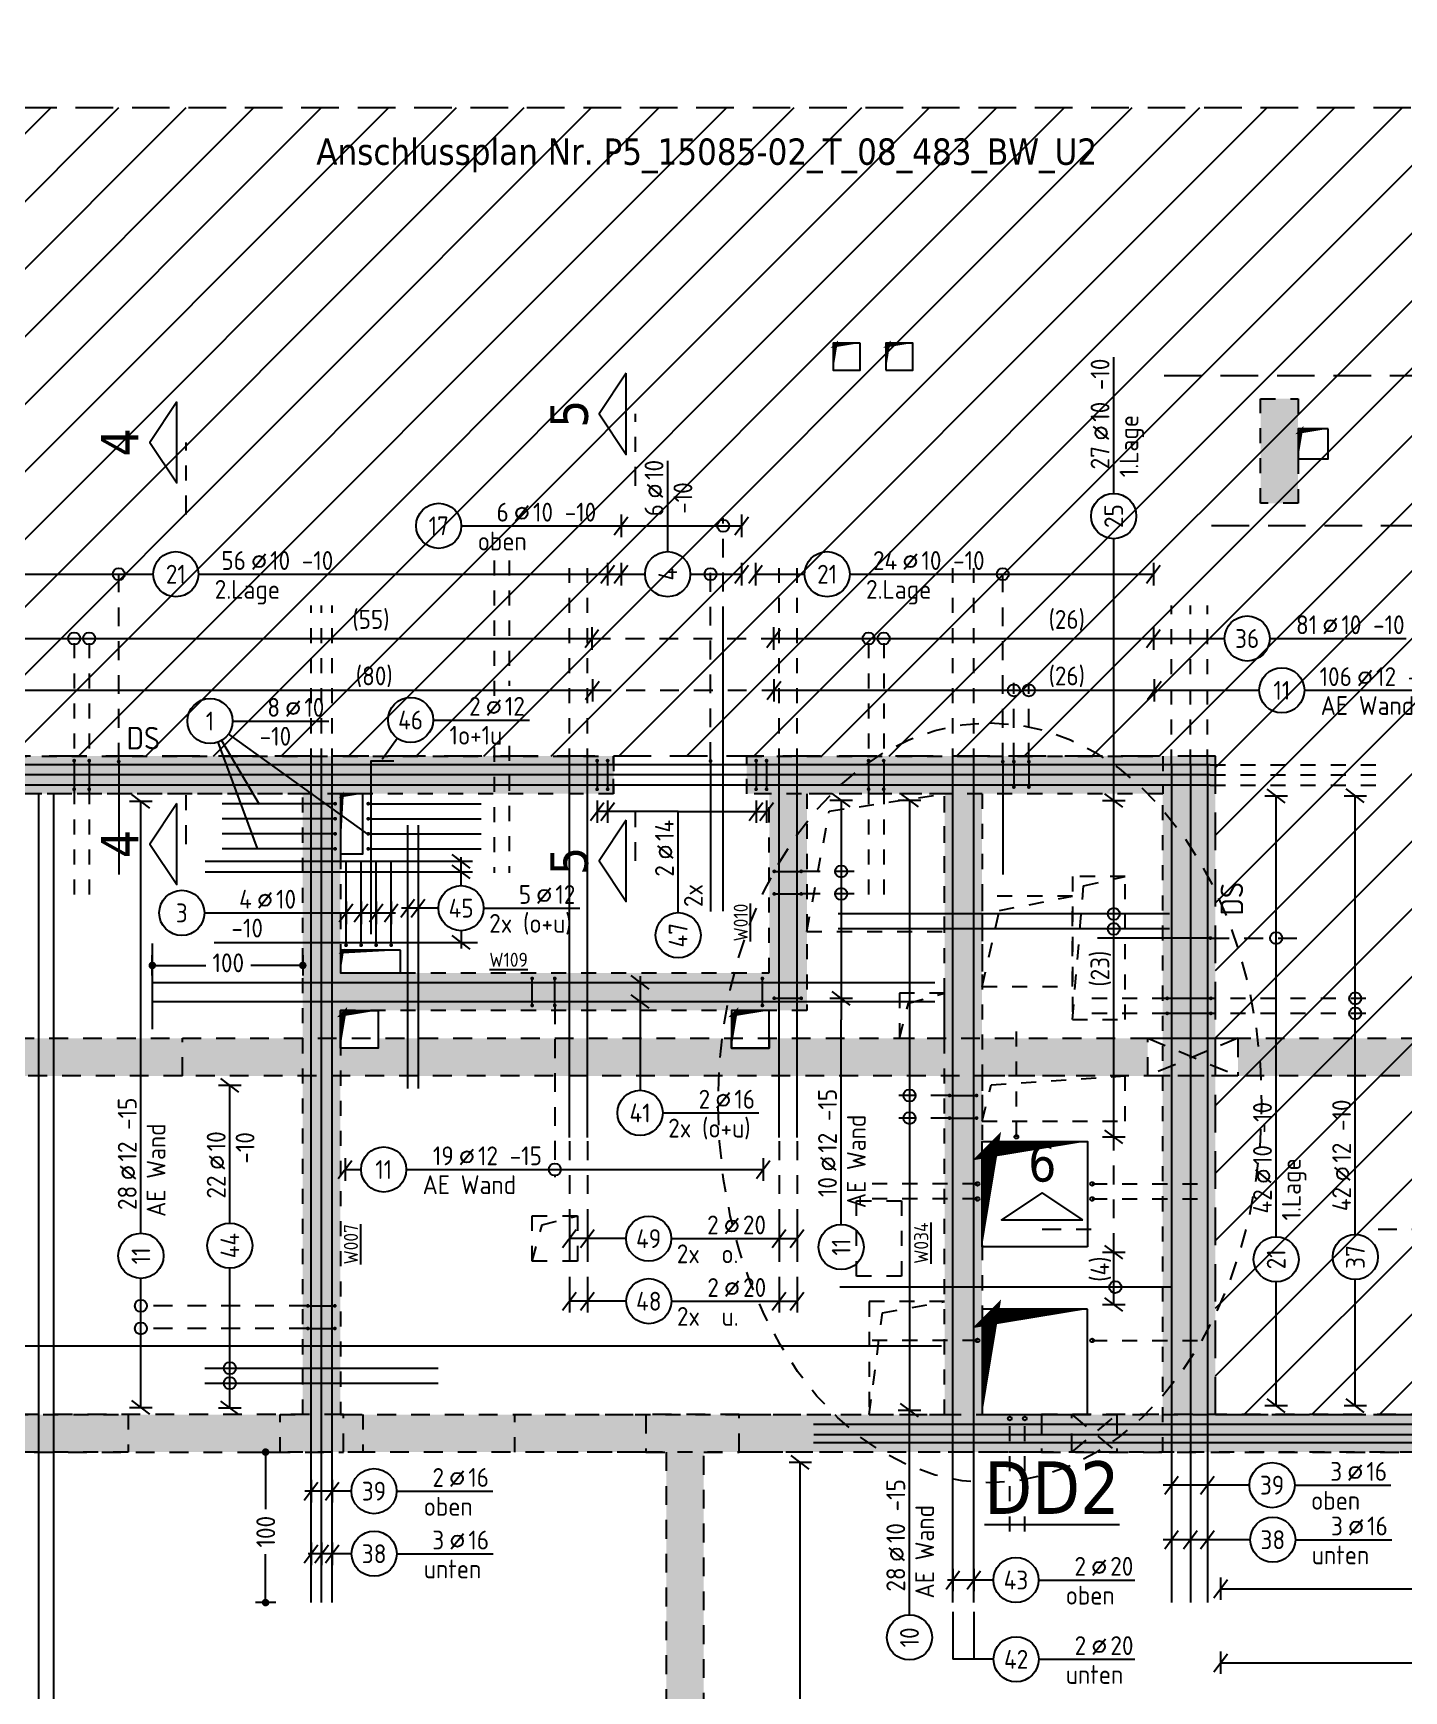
# Model space of a CAD drawing. Extents: x 6.5 to 106.5, y 0 to 47.5.
# Drawn here: x 21.03 to 30.14, y 20.02 to 31.03 of the extents above; entities that cross this region are included whole.
import ezdxf
from ezdxf.enums import TextEntityAlignment as Align

# ---------------------------------------------------------------- set-up
doc = ezdxf.new("R2010")
doc.units = 0
doc.header["$LTSCALE"] = 0.5
for name, pattern in [('AUSGEZOGEN', [1000.01, 1000, 0.01]), ('DASHED', [0.75, 0.5, -0.25]), ('DOT', [0.175, 0.05, -0.125]), ('HIDDEN', [0.375, 0.25, -0.125]), ('HIDDEN2', [0.187, 0.125, -0.062]), ('PUNKT', [0.175, 0.05, -0.125]), ('STRICHPUNKT2', [0.55, 0.25, -0.125, 0.05, -0.125]), ('VERDECKT', [0.375, 0.25, -0.125])]:
    doc.linetypes.add(name, pattern=pattern)
for name, color, linetype in [('1.UG', 7, 'Continuous'), ('DD', 7, 'Continuous'), ('DETAIL', 7, 'Continuous'), ('DRUEBER', 7, 'Continuous'), ('DS', 7, 'Continuous'), ('grau_dunkel', 7, 'Continuous'), ('grau_hell', 7, 'Continuous'), ('grau_mittel', 7, 'Continuous'), ('HILFE', 7, 'Continuous'), ('MASSE', 7, 'Continuous'), ('OBJEKT', 7, 'Continuous'), ('RND', 7, 'Continuous'), ('SCHATTEN', 7, 'Continuous'), ('SCHNITTE', 7, 'Continuous'), ('TEXT', 7, 'Continuous'), ('VERDECKT', 7, 'Continuous'), ('WD', 7, 'Continuous')]:
    doc.layers.add(name, color=color, linetype=linetype)
doc.layers.add('NOPLOT', color=7, linetype='Continuous', plot=False)
doc.styles.add('helv', font='tahoma.ttf')
doc.styles.add('txt', font='isocp.shx')
doc.dimstyles.new('DOT_I', dxfattribs={"dimscale": 0.5, "dimtxt": 0.25, "dimasz": 0.25, "dimexe": 0.1, "dimexo": 0.3, "dimgap": 0.1, "dimtad": 1, "dimdec": 3, "dimzin": 3, "dimtxsty": 'txt', "dimblk": 'DOT', "dimblk1": 'DOT', "dimblk2": 'DOT', "dimsah": 1, "dimcen": 0.1, "dimse1": 1, "dimse2": 1, "dimazin": 0, "dimtfac": 1, "dimtdec": 4, "dimtix": 1, "dimtmove": 2, "dimatfit": 3, "dimfxl": 0, "dimtvp": 1, "dimtolj": 1, "dimtzin": 0, "dimarcsym": 0})

# ---------------------------------------------------------------- blocks, each defined once
blk = doc.blocks.new('lei_gre')
at = {"layer": 'RND', "color": 7, "linetype": 'Continuous'}
for p, q in [((-0.09, -0.12), (0.09, 0.12)), ((0, 0.15), (0, -0.15))]:
    blk.add_line(p, q, dxfattribs=at)
blk = doc.blocks.new('RND_LEI')
at = {"layer": 'RND', "color": 7, "linetype": 'Continuous'}
blk.add_line((1.022, 0.066), (1.19, 0.27), dxfattribs=at)
for centre, radius in [((0, 0), 0.3), ((1.106, 0.168), 0.075)]:
    blk.add_circle(centre, radius, dxfattribs=at)
at = {"layer": 'RND', "color": 7, "linetype": 'Continuous', "style": 'txt'}
blk.add_attdef('ANZ', text='', height=0.25, dxfattribs=at).set_placement((0.931, 0.057), align=Align.RIGHT)
for tag, p in [('DUM', (1.253, 0.057)), ('ABSTD', (1.674, 0.057)), ('POSTXT', (0.374, -0.327))]:
    blk.add_attdef(tag, p, '', height=0.25, dxfattribs=at)
blk.add_attdef('POSL', text='', height=0.25, dxfattribs=at).set_placement((0, 0), align=Align.MIDDLE)
blk = doc.blocks.new('SCHN-1')
at = {"layer": 'SCHNITTE', "color": 5, "linetype": 'Continuous'}
blk.add_lwpolyline([(0.54, 0.125), (0, 0.485), (-0.54, 0.125)], close=True, dxfattribs=at)
at = {"layer": 'SCHNITTE', "color": 6, "linetype": 'Continuous', "style": 'helv'}
blk.add_attdef('SCHN-1', text='', height=0.5, dxfattribs=at).set_placement((0, 0.635), align=Align.CENTER)
blk = doc.blocks.new('DOT')
at = {"layer": 'MASSE', "color": 7, "linetype": 'Continuous'}
for p, q in [((0, 0), (-1, 0)), ((0, 0.54), (0, -0.54))]:
    blk.add_line(p, q, dxfattribs=at)
at = {"layer": 'MASSE', "color": 7, "linetype": 'Continuous', "const_width": 0.2}
blk.add_lwpolyline([(-0.1, 0, 1), (0.1, 0, 1)], format="xyb", close=True, dxfattribs=at)
blk = doc.blocks.new('*D78')
at = {"layer": 'Defpoints', "color": 0, "linetype": 'AUSGEZOGEN', "transparency": 16777216}
for p in [(21.82, 24.84), (21.82, 24.84), (22.82, 24.84)]:
    blk.add_point(p, dxfattribs=at)
at = {"layer": 'MASSE', "color": 0, "linetype": 'AUSGEZOGEN', "lineweight": -2, "transparency": 16777216}
for p, q in [((21.945, 24.84), (22.175, 24.84)), ((22.695, 24.84), (22.475, 24.84))]:
    blk.add_line(p, q, dxfattribs=at)
at = {"layer": 'MASSE', "color": 0, "linetype": 'AUSGEZOGEN', "lineweight": -2, "transparency": 16777216, "xscale": 0.125, "yscale": 0.125, "zscale": 0.125, "rotation": 180}
blk.add_blockref('DOT', (21.82, 24.84), dxfattribs=at)
at = {"layer": 'MASSE', "color": 0, "linetype": 'AUSGEZOGEN', "lineweight": -2, "transparency": 16777216, "xscale": 0.125, "yscale": 0.125, "zscale": 0.125}
blk.add_blockref('DOT', (22.82, 24.84), dxfattribs=at)
at = {"layer": 'MASSE', "color": 0, "linetype": 'AUSGEZOGEN', "transparency": 16777216, "insert": (22.325, 24.857), "char_height": 0.125, "attachment_point": 5, "style": 'txt'}
blk.add_mtext('\\A1;100', dxfattribs=at)
blk = doc.blocks.new('*D113')
at = {"layer": 'Defpoints', "color": 0, "linetype": 'AUSGEZOGEN', "transparency": 16777216}
for p in [(22.573, 21.606), (22.573, 20.606), (22.573, 20.606)]:
    blk.add_point(p, dxfattribs=at)
at = {"layer": 'MASSE', "color": 0, "linetype": 'AUSGEZOGEN', "lineweight": -2, "transparency": 16777216}
for p, q in [((22.573, 21.481), (22.573, 21.227)), ((22.573, 20.731), (22.573, 20.927))]:
    blk.add_line(p, q, dxfattribs=at)
at = {"layer": 'MASSE', "color": 0, "linetype": 'AUSGEZOGEN', "lineweight": -2, "transparency": 16777216, "xscale": 0.125, "yscale": 0.125, "zscale": 0.125}
for p, rotation in [((22.573, 21.606), 90), ((22.573, 20.606), 270)]:
    blk.add_blockref('DOT', p, dxfattribs=dict(at, rotation=rotation))
at = {"layer": 'MASSE', "color": 0, "linetype": 'AUSGEZOGEN', "transparency": 16777216, "insert": (22.574, 21.077), "char_height": 0.125, "attachment_point": 5, "rotation": 90, "style": 'txt'}
blk.add_mtext('\\A1;100', dxfattribs=at)

msp = doc.modelspace()

# ---------------------------------------------------------------- hatches: boundary and pattern name
at = {"layer": '1.UG', "linetype": 'DOT'}
h = msp.add_hatch(dxfattribs=at)
h.set_pattern_fill('DOTS', scale=0.05, double=1)
h.set_pattern_definition([(0, (-1.26691, -39.069555), (0.0396875, 0.079375), [0, -0.079375])])
h.paths.add_polyline_path([(40.6952, 24.0806), (40.6952, 23.8306), (42.2852, 23.8306), (42.2852, 21.8556), (40.6952, 21.8556), (40.6952, 21.6056), (45.4852, 21.6056), (45.4852, 22.3156), (45.2352, 22.3156), (45.2352, 21.8556), (42.5352, 21.8556), (42.5352, 23.8306), (45.2352, 23.8306), (45.2352, 23.3656), (45.4852, 23.3656), (45.4852, 24.2303), (45.2352, 24.2303), (45.2352, 24.0806)], flags=17)
h.paths.add_polyline_path([(21.6602, 21.6056), (21.6602, 21.8556), (17.8952, 21.8556), (17.8952, 21.6056)], flags=17)
h.paths.add_polyline_path([(16.7852, 19.9826), (16.4852, 19.9826), (16.4852, 16.2556), (16.0102, 16.2556), (16.0102, 15.9556), (16.4852, 15.9556), (16.4852, 14.8556), (16.7852, 14.8556)])
h.paths.add_polyline_path([(12.3302, 21.9506), (12.3302, 21.6506), (12.7852, 21.6506), (12.7852, 14.8556), (12.9952, 14.8556), (12.9952, 15.9556), (13.5352, 15.9556), (13.5352, 16.2556), (12.9952, 16.2556), (12.9952, 21.9506)])
h.paths.add_polyline_path([(12.9952, 24.0006), (12.9952, 35.8056), (16.4852, 35.8056), (16.4852, 27.8556), (17.8602, 27.8556), (17.8602, 28.1056), (16.7352, 28.1056), (16.7352, 35.8056), (18.9852, 35.8056), (18.9852, 34.5656), (19.2352, 34.5656), (19.2352, 36.1056), (12.8352, 36.1056), (12.8352, 29.0306), (12.7852, 29.0306), (12.7852, 24.3006), (12.3302, 24.3006), (12.3302, 24.0006)])
h.paths.add_polyline_path([(19.2352, 33.4306), (18.9852, 33.4306), (18.9852, 27.8556), (19.2352, 27.8556)])
h.paths.add_polyline_path([(23.0102, 15.1556), (22.7102, 15.1556), (22.7102, 14.8556), (23.0102, 14.8556)])
h.paths.add_polyline_path([(30.2102, 15.1556), (30.2102, 14.8556), (30.5102, 14.8556), (30.5102, 15.1556)])
h.paths.add_polyline_path([(37.7102, 15.1556), (37.7102, 14.8556), (38.0102, 14.8556), (38.0102, 15.1556)])
h.paths.add_polyline_path([(45.5102, 14.8556), (45.5102, 15.1556), (45.2102, 15.1556), (45.2102, 14.8556)])
h.paths.add_polyline_path([(51.2102, 15.1556), (51.2102, 14.8556), (51.7602, 14.8556), (51.7602, 17.3556), (51.4602, 17.3556), (51.4602, 15.1556)])
h.paths.add_polyline_path([(51.4602, 21.8806), (51.4602, 21.5806), (51.7602, 21.5806), (51.7602, 21.8806)])
h.paths.add_polyline_path([(51.7602, 28.6056), (51.4602, 28.6056), (51.4602, 27.8556), (51.7602, 27.8556)])
h.paths.add_polyline_path([(51.7602, 36.1056), (45.2352, 36.1056), (45.2352, 34.5656), (45.4852, 34.5656), (45.4852, 35.8056), (47.7352, 35.8056), (47.7352, 28.1056), (46.6102, 28.1056), (46.6102, 27.8556), (47.9852, 27.8556), (47.9852, 35.8056), (51.4602, 35.8056), (51.4602, 31.1056), (51.7602, 31.1056)])
h.paths.add_polyline_path([(45.2352, 28.1056), (44.1852, 28.1056), (44.1852, 27.8556), (45.4852, 27.8556), (45.4852, 33.4306), (45.2352, 33.4306)])
h.paths.add_polyline_path([(42.5352, 27.9106), (42.7852, 27.9106), (42.7852, 28.6056), (42.5352, 28.6056)])
h.paths.add_polyline_path([(40.6852, 28.6056), (40.4352, 28.6056), (40.4352, 27.9106), (40.6852, 27.9106)])
h.paths.add_polyline_path([(39.0352, 28.6056), (38.7852, 28.6056), (38.7852, 27.9106), (39.0352, 27.9106)])
h.paths.add_polyline_path([(36.9352, 28.6056), (36.6852, 28.6056), (36.6852, 27.9106), (36.9352, 27.9106)])
h.paths.add_polyline_path([(35.0352, 27.9106), (35.2852, 27.9106), (35.2852, 28.6056), (35.0352, 28.6056)])
h.paths.add_polyline_path([(32.9352, 27.9106), (33.1852, 27.9106), (33.1852, 28.6056), (32.9352, 28.6056)])
h.paths.add_polyline_path([(31.2852, 27.9106), (31.5352, 27.9106), (31.5352, 28.6056), (31.2852, 28.6056)])
h.paths.add_polyline_path([(29.4352, 28.6056), (29.1852, 28.6056), (29.1852, 27.9106), (29.4352, 27.9106)])
h.paths.add_polyline_path([(39.4102, 21.8556), (27.3352, 21.8556), (27.3352, 25.9806), (28.5352, 25.9806), (28.5352, 26.2306), (25.7702, 26.2306), (25.7702, 25.9806), (25.9202, 25.9806), (25.9202, 24.7906), (23.0702, 24.7906), (23.0702, 25.9806), (24.8852, 25.9806), (24.8852, 26.2306), (16.4852, 26.2306), (16.4852, 21.6056), (16.8852, 21.6056), (16.8852, 21.8556), (16.7352, 21.8556), (16.7352, 25.9806), (22.8202, 25.9806), (22.8202, 21.8556), (22.6702, 21.8556), (22.6702, 21.6056), (23.2202, 21.6056), (23.2202, 21.8556), (23.0702, 21.8556), (23.0702, 24.5406), (26.1702, 24.5406), (26.1702, 25.9806), (27.0852, 25.9806), (27.0852, 21.8556), (24.2302, 21.8556), (24.2302, 21.6056), (39.8102, 21.6056), (39.8102, 21.8556), (39.6602, 21.8556), (39.6602, 23.8306), (39.8102, 23.8306), (39.8102, 24.0806), (39.6602, 24.0806), (39.6602, 25.9806), (45.2352, 25.9806), (45.2352, 25.1153), (45.4852, 25.1153), (45.4852, 26.2306), (39.4102, 26.2306)])
at = {"layer": 'grau_hell', "linetype": 'AUSGEZOGEN'}
h = msp.add_hatch(dxfattribs=at)
h.set_pattern_fill('ANSI31', color=9, scale=0.1, style=0, double=1)
h.set_pattern_definition([(45, (-1.2669, 5.43132), (-0.2245064, 0.2245064), [])])
h.paths.add_polyline_path([(43.9352, 35.8056), (43.9352, 30.5399), (20.5602, 30.5399), (20.5602, 35.8056), (19.2602, 35.8056), (19.2602, 26.2306), (28.8851, 26.2306), (28.8851, 21.8556), (39.0601, 21.8556), (39.0601, 26.2306), (43.8352, 26.2306), (43.8352, 28.7306), (45.2352, 28.7306), (45.2352, 35.8056)])
at = {"layer": 'grau_hell'}
msp.add_hatch(color=9, dxfattribs=at).paths.add_polyline_path([(28.5352, 24.3556), (28.8851, 24.3556), (28.8851, 26.2306), (28.5352, 26.2306), (28.5352, 25.9806)])
h = msp.add_hatch(color=9, dxfattribs=at)
h.paths.add_polyline_path([(28.5352, 21.8556), (28.8851, 21.8556), (28.8851, 22.8989), (28.5352, 22.8989)])
h.paths.add_polyline_path([(28.5352, 22.8989), (28.8851, 22.8989), (28.8851, 24.1056), (28.5352, 24.1056)])
at = {"layer": 'grau_mittel'}
h = msp.add_hatch(color=61, dxfattribs=at)
h.paths.add_polyline_path([(20.0102, 24.3556), (20.0102, 24.1056), (22.0202, 24.1056), (22.0202, 24.3556)])
h.paths.add_polyline_path([(29.0352, 24.3556), (29.0352, 24.1056), (30.9852, 24.1056), (30.9852, 24.3556), (30.4852, 24.3556), (30.4852, 28.5606), (30.2352, 28.5606), (30.2352, 24.3556)])
h.paths.add_polyline_path([(25.9202, 24.3556), (25.9202, 24.2906), (25.6702, 24.2906), (25.6702, 24.3556), (23.3202, 24.3556), (23.3202, 24.2906), (23.0702, 24.2906), (23.0702, 24.3556), (22.0202, 24.3556), (22.0202, 24.1056), (28.4352, 24.1056), (28.4352, 24.3556)])
h.paths.add_polyline_path([(35.5102, 30.5399), (35.2102, 30.5399), (35.2102, 24.3556), (31.5852, 24.3556), (31.5852, 24.1056), (35.5102, 24.1056)])
at = {"layer": 'grau_mittel', "extrusion": (0, 0, -1)}
msp.add_hatch(color=61, dxfattribs=at).paths.add_polyline_path([(-13.0602, 14.8556), (-13.0602, 15.1556), (-18.9852, 15.1556), (-18.9852, 21.6056), (-18.8652, 21.6056), (-18.8652, 21.8556), (-23.0902, 21.8556), (-23.0902, 21.6056), (-19.2352, 21.6056), (-19.2352, 15.1556), (-25.2352, 15.1556), (-25.2352, 21.6056), (-25.1002, 21.6056), (-25.1002, 21.8556), (-25.7202, 21.8556), (-25.7202, 21.6056), (-25.4852, 21.6056), (-25.4852, 15.1556), (-38.3602, 15.1556), (-38.3602, 21.6056), (-27.7302, 21.6056), (-27.7302, 21.8556), (-37.7352, 21.8556), (-39.0601, 21.8556), (-40.0602, 21.8556), (-40.0602, 25.9806), (-37.9852, 25.9806), (-37.9852, 23.4856), (-37.7352, 23.4856), (-37.7352, 26.3856), (-37.9852, 26.3856), (-37.9852, 26.2306), (-40.4602, 26.2306), (-40.4602, 25.9806), (-40.3102, 25.9806), (-40.3102, 24.0806), (-40.4602, 24.0806), (-40.4602, 23.8306), (-40.3102, 23.8306), (-40.3102, 21.8556), (-42.2852, 21.8556), (-42.2852, 23.8306), (-41.3452, 23.8306), (-41.3452, 24.0806), (-42.2852, 24.0806), (-42.2852, 25.9805), (-41.3452, 25.9806), (-41.3452, 26.2306), (-45.4852, 26.2306), (-45.4852, 25.1156), (-45.2352, 25.1156), (-45.2352, 25.9806), (-42.5352, 25.9806), (-42.5352, 24.0806), (-45.2352, 24.0806), (-45.2352, 24.2306), (-45.4852, 24.2306), (-45.4852, 23.3656), (-45.2352, 23.3656), (-45.2352, 23.8306), (-42.5352, 23.8306), (-42.5352, 21.8556), (-45.2352, 21.8556), (-45.2352, 22.3156), (-45.4852, 22.3156), (-45.4852, 19.9556), (-45.2352, 19.9556), (-45.2352, 21.6056), (-38.6102, 21.6056), (-38.6102, 15.1556), (-45.2352, 15.1556), (-45.2352, 16.8106), (-45.4852, 16.8106), (-45.4852, 15.1556), (-46.1602, 15.1556), (-46.1602, 14.8556), (-45.9602, 14.8556), (-45.9602, 14.3552), (-45.6602, 14.3552), (-45.6602, 14.8556)])
at = {"layer": 'grau_mittel'}
for points in [[(25.1002, 21.6056), (25.1002, 21.8556), (23.0902, 21.8556), (23.0902, 21.6056)], [(27.7302, 21.6056), (27.7302, 21.8556), (25.7202, 21.8556), (25.7202, 21.6056)]]:
    msp.add_hatch(color=61, dxfattribs=at).paths.add_polyline_path(points)

# ---------------------------------------------------------------- linework, layer by layer
at = {"layer": 'DD', "color": 102, "linetype": 'HIDDEN2'}
for p, q in [((26.3193, 25.8648), (27.0852, 25.9806)), ((26.1702, 25.0656), (26.3193, 25.8648)), ((27.9352, 24.4806), (28.0097, 25.3693)), ((28.0097, 25.3693), (28.2852, 25.4306)), ((27.4504, 25.2046), (27.9352, 25.3006)), ((27.3352, 24.7006), (27.4504, 25.2046)), ((26.7852, 24.3556), (26.8461, 24.5899)), ((26.8461, 24.5899), (27.0852, 24.6556)), ((27.3352, 23.8056), (27.3949, 24.0462)), ((27.3949, 24.0462), (28.2852, 24.1056)), ((24.41, 23.1158), (24.6452, 23.1756)), ((24.3452, 22.8756), (24.41, 23.1158)), ((26.6727, 22.5317), (27.0852, 22.6056)), ((26.5852, 21.8556), (26.6727, 22.5317))]:
    msp.add_line(p, q, dxfattribs=at)
at = {"layer": 'DD', "color": 7, "linetype": 'AUSGEZOGEN'}
for points in [[(26.5252, 28.9756), (26.3452, 28.9756), (26.3452, 28.7956), (26.5252, 28.7956)], [(26.6952, 28.7956), (26.8752, 28.7956), (26.8752, 28.9756), (26.6952, 28.9756)], [(29.6352, 28.4056), (29.4352, 28.4056), (29.4352, 28.2056), (29.6352, 28.2056)], [(25.6702, 24.2906), (25.9202, 24.2906), (25.9202, 24.5406), (25.6702, 24.5406)]]:
    msp.add_lwpolyline(points, close=True, dxfattribs=at)
at = {"layer": 'DD', "color": 1, "linetype": 'AUSGEZOGEN'}
for points in [[(23.2202, 25.9806), (23.0702, 25.9806), (23.0702, 25.5806), (23.2202, 25.5806)], [(23.4702, 24.9406), (23.0702, 24.9406), (23.0702, 24.7906), (23.4702, 24.7906)], [(23.3202, 24.2906), (23.0702, 24.2906), (23.0702, 24.5406), (23.3202, 24.5406)], [(28.0352, 22.9706), (27.3352, 22.9706), (27.3352, 23.6706), (28.0352, 23.6706)], [(28.0352, 22.5556), (27.3352, 22.5556), (27.3352, 21.8556), (28.0352, 21.8556)]]:
    msp.add_lwpolyline(points, close=True, dxfattribs=at)
at = {"layer": 'DD', "color": 102, "linetype": 'HIDDEN2'}
for points in [[(26.1702, 25.0656), (27.0852, 25.0656), (27.0852, 25.9806), (26.1702, 25.9806)], [(27.9352, 24.4806), (28.2852, 24.4806), (28.2852, 25.4306), (27.9352, 25.4306)], [(27.3352, 24.7006), (27.9352, 24.7006), (27.9352, 25.3006), (27.3352, 25.3006)], [(27.0852, 24.6556), (26.7852, 24.6556), (26.7852, 24.3556), (27.0852, 24.3556)], [(28.2852, 24.1056), (27.3352, 24.1056), (27.3352, 23.8056), (28.2852, 23.8056)], [(26.5002, 23.2756), (26.8002, 23.2756), (26.8002, 22.7756), (26.5002, 22.7756)], [(24.3452, 23.1756), (24.6452, 23.1756), (24.6452, 22.8756), (24.3452, 22.8756)], [(27.0852, 22.6056), (26.5852, 22.6056), (26.5852, 21.8556), (27.0852, 21.8556)]]:
    msp.add_lwpolyline(points, close=True, dxfattribs=at)
at = {"layer": 'DD', "color": 1, "linetype": 'AUSGEZOGEN'}
msp.add_lwpolyline([(23.3202, 24.3556), (23.3202, 24.2906), (23.0702, 24.2906), (23.0702, 24.3556)], dxfattribs=at)
at = {"layer": 'DETAIL', "color": 102, "linetype": 'VERDECKT'}
msp.add_ellipse((27.3859, 23.9273), major_axis=(0, 2.5254), ratio=0.7150879, dxfattribs=at)
at = {"layer": 'DRUEBER', "color": 7, "linetype": 'PUNKT', "lineweight": -2}
for points in [[(29.1852, 28.6056), (29.4352, 28.6056), (29.4352, 27.9106), (29.1852, 27.9106)], [(17.8952, 21.8556), (21.6602, 21.8556), (21.6602, 21.6056), (17.8952, 21.6056)]]:
    msp.add_lwpolyline(points, close=True, dxfattribs=at)
for points in [[(16.4852, 26.2306), (24.8852, 26.2306), (24.8852, 25.9806), (23.0702, 25.9806), (23.0702, 24.7906), (25.9202, 24.7906), (25.9202, 25.9806), (25.7702, 25.9806), (25.7702, 26.2306), (28.5352, 26.2306), (28.5352, 25.9806), (27.3352, 25.9806), (27.3352, 21.8556), (39.4102, 21.8556)], [(39.8102, 21.6056), (24.2302, 21.6056), (24.2302, 21.8556), (27.0852, 21.8556), (27.0852, 25.9806), (26.1702, 25.9806), (26.1702, 24.5406), (23.0702, 24.5406), (23.0702, 21.8556), (23.2202, 21.8556), (23.2202, 21.6056), (22.6702, 21.6056), (22.6702, 21.8556), (22.8202, 21.8556), (22.8202, 25.9806), (16.7352, 25.9806), (16.7352, 21.8556), (16.8852, 21.8556), (16.8852, 21.6056), (16.4852, 21.6056), (16.4852, 26.2306)]]:
    msp.add_lwpolyline(points, dxfattribs=at)
at = {"layer": 'DS', "color": 1, "linetype": 'DASHED'}
for p, q in [((28.8851, 26.2306), (19.2602, 26.2306)), ((28.8851, 21.8556), (28.8851, 26.2306)), ((28.8851, 21.8556), (39.0601, 21.8556))]:
    msp.add_line(p, q, dxfattribs=at)
at = {"layer": 'DS', "color": 1, "linetype": 'DOT'}
for p, q in [((24.8852, 25.9806), (24.8852, 26.2306)), ((25.7702, 25.9806), (25.7702, 26.2306)), ((24.8852, 25.9806), (19.2352, 25.9806)), ((28.5352, 25.9806), (25.7702, 25.9806)), ((28.5352, 21.6056), (28.5352, 25.9806))]:
    msp.add_line(p, q, dxfattribs=at)
at = {"layer": 'grau_dunkel', "color": 21}
for points in [[(23.0702, 25.5806, 0, 0.0224, 0), (23.0814, 25.9803, 0, 0, 0), (23.0712, 25.9684, 0.0245, 0, 0), (23.2202, 25.9806, 0, 0, 0)], [(23.0702, 24.7906, 0, 0.0245, 0), (23.0824, 24.9396, 0, 0, 0), (23.0705, 24.9294, 0.0224, 0, 0), (23.4702, 24.9406, 0, 0, 0)], [(23.0702, 24.2906, 0, 0.0408, 0), (23.0906, 24.5389, 0, 0, 0), (23.0719, 24.5203, 0.0408, 0, 0), (23.3202, 24.5406, 0, 0, 0)], [(25.6702, 24.2906, 0, 0.0408, 0), (25.6906, 24.5389, 0, 0, 0), (25.6719, 24.5203, 0.0408, 0, 0), (25.9202, 24.5406, 0, 0, 0)], [(27.3352, 22.9706, 0, 0.1141, 0), (27.3921, 23.6659, 0, 0, 0), (27.3399, 23.6137, 0.1141, 0, 0), (28.0352, 23.6706, 0, 0, 0)], [(27.3352, 21.8556, 0, 0.1141, 0), (27.3921, 22.5509, 0, 0, 0), (27.3399, 22.4987, 0.1141, 0, 0), (28.0352, 22.5556, 0, 0, 0)]]:
    msp.add_lwpolyline(points, format="xyseb", dxfattribs=at)
at = {"layer": 'grau_hell', "color": 9}
for points in [[(19.2602, 25.9806), (19.2602, 26.2306), (24.8852, 25.9806), (24.8852, 26.2306)], [(25.7702, 25.9806), (25.7702, 26.2306), (28.5352, 25.9806), (28.5352, 26.2306)]]:
    msp.add_solid(points, dxfattribs=at)
at = {"layer": 'grau_hell', "color": 9, "linetype": 'AUSGEZOGEN'}
msp.add_solid([(28.5352, 24.3556), (28.8851, 24.3556), (28.5352, 24.1056), (28.8851, 24.1056)], dxfattribs=at)
at = {"layer": 'HILFE', "color": 102, "linetype": 'DASHED'}
msp.add_line((20.5602, 30.5399), (43.9352, 30.5399), dxfattribs=at)
at = {"layer": 'NOPLOT', "color": 191, "linetype": 'AUSGEZOGEN'}
for p, q in [((24.8458, 27.4395), (24.9356, 27.4395)), ((21.8202, 24.9864), (21.8202, 24.4158))]:
    msp.add_line(p, q, dxfattribs=at)
at = {"layer": 'NOPLOT', "color": 4, "linetype": 'AUSGEZOGEN'}
msp.add_line((26.2167, 21.7227), (40.3548, 21.7227), dxfattribs=at)
at = {"layer": 'OBJEKT', "color": 7, "linetype": 'DASHED'}
for p, q in [((28.5448, 28.7606), (30.2352, 28.7606)), ((30.2352, 27.7606), (28.8469, 27.7606))]:
    msp.add_line(p, q, dxfattribs=at)
at = {"layer": 'RND', "color": 7, "linetype": 'AUSGEZOGEN'}
for p, q in [((28.2097, 27.9756), (28.2097, 28.8818)), ((25.2453, 27.5895), (25.2453, 28.1923)), ((23.8737, 27.7608), (24.9356, 27.7608)), ((24.9356, 27.7608), (25.7363, 27.7608)), ((28.2097, 25.9354), (28.2097, 27.6756)), ((19.3237, 27.4395), (21.8265, 27.4395)), ((22.1265, 27.4395), (24.8458, 27.4395)), ((24.9356, 27.4395), (25.0953, 27.4395)), ((25.3953, 27.4395), (25.7363, 27.4395)), ((25.8291, 27.4395), (26.1551, 27.4395)), ((26.4551, 27.4395), (28.4735, 27.4395)), ((19.3341, 27.0124), (24.7409, 27.0124)), ((25.9485, 27.0124), (28.4735, 27.0124)), ((28.4735, 27.0124), (28.9462, 27.0124)), ((29.2462, 27.0124), (30.1525, 27.0124)), ((16.82, 26.6679), (24.745, 26.6679)), ((25.9517, 26.6679), (28.4793, 26.6679)), ((28.4793, 26.6679), (29.1767, 26.6679)), ((29.4767, 26.6679), (30.3829, 26.6679)), ((22.3535, 26.4637), (22.9935, 26.4637)), ((23.6866, 26.4706), (24.3266, 26.4706)), ((21.7442, 23.0604), (21.7442, 25.9308)), ((26.3981, 25.9382), (26.3981, 24.4787)), ((26.8521, 25.9382), (26.8521, 21.8848)), ((28.2097, 23.7012), (28.2097, 25.9354)), ((29.2892, 23.0367), (29.2892, 25.9659)), ((29.815, 23.0524), (29.815, 25.9675)), ((25.3147, 25.8619), (24.7762, 25.8619)), ((25.3147, 25.1905), (25.3147, 25.8619)), ((25.3147, 25.8619), (25.9027, 25.8619)), ((22.166, 25.189), (23.4361, 25.189)), ((24.0222, 25.2205), (24.6622, 25.2205)), ((26.3981, 23.1184), (26.3981, 24.4787)), ((22.3355, 23.1283), (22.3355, 24.0437)), ((25.2119, 23.8599), (25.8519, 23.8599)), ((23.1013, 23.4836), (23.208, 23.4836)), ((23.508, 23.4836), (25.8801, 23.4836)), ((24.9687, 23.0245), (24.5916, 23.0245)), ((25.2687, 23.0245), (26.1052, 23.0245)), ((28.2097, 22.5868), (28.2097, 22.9347)), ((22.3355, 21.9002), (22.3355, 22.8283)), ((21.7442, 21.9034), (21.7442, 22.7604)), ((29.2892, 21.9148), (29.2892, 22.7367)), ((29.815, 21.9151), (29.815, 22.7524)), ((24.9698, 22.6087), (24.5916, 22.6087)), ((25.2698, 22.6087), (26.1052, 22.6087)), ((26.8521, 20.5247), (26.8521, 21.8849)), ((26.1265, 16.8687), (26.1265, 21.5385)), ((29.4122, 21.3865), (30.0522, 21.3865)), ((23.4432, 21.3465), (24.0832, 21.3465)), ((23.4443, 20.9307), (24.0843, 20.9307)), ((29.4171, 21.0239), (30.0571, 21.0239)), ((27.7098, 20.756), (28.3498, 20.756)), ((28.92, 20.6983), (32.0678, 20.6983)), ((27.7109, 20.2294), (28.3509, 20.2294)), ((28.92, 20.2065), (32.0918, 20.2065))]:
    msp.add_line(p, q, dxfattribs=at)
at = {"layer": 'RND', "color": 102, "linetype": 'VERDECKT'}
for p, q in [((25.6149, 27.1005), (25.6149, 27.8108)), ((21.5966, 26.1942), (21.5966, 27.4795)), ((25.5302, 26.1981), (25.5302, 27.4795)), ((27.4717, 26.1942), (27.4717, 27.4795)), ((27.5459, 26.1941), (27.5459, 26.7179)), ((27.6459, 26.1941), (27.6459, 26.7179)), ((26.484, 25.4649), (26.1459, 25.4649)), ((26.484, 25.3149), (26.1459, 25.3149)), ((28.8522, 25.0218), (29.4496, 25.0218)), ((24.4947, 24.5739), (24.4947, 23.4336)), ((27.1186, 23.9755), (26.7804, 23.9755)), ((27.1186, 23.8255), (26.7804, 23.8255)), ((24.5916, 23.6713), (24.5916, 22.6087)), ((24.7116, 23.6713), (24.7116, 22.6087)), ((25.9852, 23.6713), (25.9852, 22.6087)), ((26.1052, 23.6713), (26.1052, 22.6087)), ((22.8536, 22.5776), (21.7273, 22.5776)), ((22.8536, 22.4276), (21.7273, 22.4276))]:
    msp.add_line(p, q, dxfattribs=at)
at = {"layer": 'RND', "color": 1, "linetype": 'HIDDEN2'}
for p, q in [((24.5916, 26.182), (24.5916, 27.4806)), ((24.7116, 26.182), (24.7116, 27.4806)), ((25.9852, 26.182), (25.9852, 27.4806)), ((26.1052, 26.182), (26.1052, 27.4806)), ((27.1402, 26.182), (27.1402, 27.4806)), ((27.2802, 26.182), (27.2802, 27.4806)), ((22.8752, 26.182), (22.8752, 27.2306)), ((22.9452, 26.182), (22.9452, 27.2306)), ((23.0152, 26.182), (23.0152, 27.2306)), ((28.5936, 26.1744), (28.5936, 27.2306)), ((28.7191, 26.1744), (28.7191, 27.2306)), ((28.8321, 26.1744), (28.8321, 27.2306)), ((28.8514, 26.1739), (30.0514, 26.1739)), ((28.8514, 26.1056), (30.0514, 26.1056)), ((28.8514, 26.0373), (30.0514, 26.0373))]:
    msp.add_line(p, q, dxfattribs=at)
at = {"layer": 'RND', "color": 7, "linetype": 'VERDECKT'}
for p, q in [((24.7409, 27.0124), (25.9485, 27.0124)), ((24.745, 26.6679), (25.9517, 26.6679)), ((28.2097, 22.9347), (28.2097, 23.7012))]:
    msp.add_line(p, q, dxfattribs=at)
at = {"layer": 'RND', "color": 102, "linetype": 'AUSGEZOGEN'}
for p, q in [((22.2797, 26.3345), (22.53, 25.9105)), ((22.3253, 26.3762), (23.2507, 25.7115)), ((23.4487, 26.349), (23.3475, 26.2093)), ((22.2557, 26.323), (22.518, 25.616)), ((23.8722, 25.3705), (23.8722, 25.5602)), ((23.7222, 25.2205), (23.4756, 25.2205)), ((23.8722, 25.0705), (23.8722, 24.9531)), ((25.0619, 24.7678), (25.0619, 24.0099)), ((29.1122, 21.3865), (28.5377, 21.3865)), ((23.1432, 21.3465), (22.8333, 21.3465)), ((23.1443, 20.9307), (22.8563, 20.9307)), ((29.1171, 21.0239), (28.5377, 21.0239)), ((27.4098, 20.756), (27.1053, 20.756)), ((27.1402, 20.5449), (27.1402, 20.2294)), ((27.2802, 20.5449), (27.2802, 20.2294)), ((27.4109, 20.2294), (27.1402, 20.2294))]:
    msp.add_line(p, q, dxfattribs=at)
at = {"layer": 'RND', "color": 7, "linetype": 'HIDDEN2'}
for points in [[(24.0917, 27.531), (24.0917, 26.6313)], [(24.1917, 27.531), (24.1917, 26.6973)], [(24.0917, 26.2925), (24.0917, 25.4562)], [(24.1917, 26.2995), (24.1917, 25.4562)]]:
    msp.add_lwpolyline(points, dxfattribs=at)
at = {"layer": 'RND', "color": 1, "linetype": 'AUSGEZOGEN'}
for points in [[(25.6149, 25.2005), (25.6149, 27.1005)], [(28.8514, 26.1739), (15.3514, 26.1739)], [(21.3006, 26.2006), (21.3006, 26.0104)], [(21.4006, 26.2006), (21.4006, 26.0104)], [(21.5966, 26.1942), (21.5966, 25.4442)], [(22.8752, 20.6056), (22.8752, 26.1934)], [(22.9452, 20.6056), (22.9452, 26.1934)], [(23.0152, 20.6056), (23.0152, 26.1934)], [(23.2755, 25.0485), (23.2755, 26.1985), (23.4255, 26.1985)], [(24.5916, 23.6956), (24.5916, 26.1956)], [(24.7116, 23.6956), (24.7116, 26.1956)], [(24.7762, 26.2006), (24.7762, 26.0104)], [(24.8462, 26.2006), (24.8462, 26.0104)], [(25.5302, 26.1981), (25.5302, 25.1981)], [(25.8327, 26.2006), (25.8327, 26.0104)], [(25.9027, 26.2006), (25.9027, 26.0104)], [(25.9852, 23.6956), (25.9852, 26.1956)], [(26.1052, 23.6956), (26.1052, 26.1956)], [(26.5807, 26.2006), (26.5807, 26.0104)], [(26.6807, 26.2006), (26.6807, 26.0104)], [(27.1402, 20.6056), (27.1402, 26.1956)], [(27.2802, 20.6056), (27.2802, 26.1956)], [(27.4717, 26.1942), (27.4717, 25.4442)], [(27.5459, 26.1941), (27.5459, 26.0255)], [(27.6459, 26.1941), (27.6459, 26.0255)], [(28.5936, 26.1744), (28.5936, 20.6056)], [(28.7191, 26.1744), (28.7191, 20.6056)], [(28.8321, 26.1744), (28.8321, 20.6056)], [(28.8514, 26.1056), (15.3514, 26.1056)], [(28.8514, 26.0373), (15.3514, 26.0373)], [(21.0627, 25.9805), (21.0627, 15.1805)], [(21.1627, 25.9805), (21.1627, 15.1805)], [(23.0352, 25.9146), (22.2852, 25.9146)], [(23.2553, 25.9146), (24.0053, 25.9146)], [(23.0352, 25.8146), (22.2852, 25.8146)], [(23.2553, 25.8146), (24.0053, 25.8146)], [(23.0352, 25.7146), (22.2852, 25.7146)], [(23.2553, 25.7146), (24.0053, 25.7146)], [(23.5165, 25.7729), (23.5165, 24.0229)], [(23.5865, 25.7729), (23.5865, 24.0229)], [(23.0352, 25.6146), (22.2852, 25.6146)], [(23.2553, 25.6146), (24.0053, 25.6146)], [(22.1717, 25.532), (23.9217, 25.532)], [(22.1717, 25.462), (23.9217, 25.462)], [(23.1075, 24.9744), (23.1075, 25.5244)], [(23.2075, 24.9744), (23.2075, 25.5244)], [(23.3075, 24.9744), (23.3075, 25.5244)], [(23.4075, 24.9744), (23.4075, 25.5244)], [(25.9536, 25.4649), (26.1329, 25.4649)], [(25.9536, 25.3149), (26.1329, 25.3149)], [(28.5793, 25.1823), (26.3793, 25.1823)], [(28.5793, 25.0823), (26.3793, 25.0823)], [(28.8522, 25.0218), (28.1022, 25.0218)], [(22.2307, 24.9931), (23.9807, 24.9931)], [(21.8202, 24.7273), (27.0202, 24.7273)], [(24.3447, 24.5739), (24.3447, 24.7532)], [(24.4947, 24.5739), (24.4947, 24.7532)], [(25.8744, 24.5739), (25.8744, 24.7532)], [(21.8202, 24.5998), (27.0202, 24.5998)], [(25.9536, 24.6215), (26.1329, 24.6215)], [(28.8551, 24.6211), (28.5649, 24.6211)], [(28.8551, 24.5211), (28.5649, 24.5211)], [(27.1186, 23.9755), (27.2979, 23.9755)], [(27.1186, 23.8255), (27.2979, 23.8255)], [(28.5899, 22.7023), (26.3899, 22.7023)], [(22.8536, 22.5776), (23.0329, 22.5776)], [(22.8536, 22.4276), (23.0329, 22.4276)], [(27.0659, 22.3092), (18.4159, 22.3092)], [(22.1702, 22.1638), (23.7202, 22.1638)], [(22.1702, 22.0638), (23.7202, 22.0638)], [(26.2153, 21.7918), (40.3602, 21.7918)], [(26.2153, 21.6698), (40.3602, 21.6698)]]:
    msp.add_lwpolyline(points, dxfattribs=at)
at = {"layer": 'RND', "color": 1, "linetype": 'DOT'}
for points in [[(21.3006, 26.9806), (21.3006, 26.2006)], [(21.4006, 26.9806), (21.4006, 26.2006)], [(26.5807, 26.9806), (26.5807, 26.2006)], [(26.6807, 26.9806), (26.6807, 26.2006)], [(21.3006, 26.0104), (21.3006, 25.2304)], [(21.4006, 26.0104), (21.4006, 25.2304)], [(26.5807, 26.0104), (26.5807, 25.2304)], [(26.6807, 26.0104), (26.6807, 25.2304)], [(28.5649, 24.6211), (28.0649, 24.6211)], [(29.8851, 24.6211), (28.8551, 24.6211)], [(28.5649, 24.5211), (28.0649, 24.5211)], [(29.8851, 24.5211), (28.8551, 24.5211)], [(27.5626, 23.7015), (27.5626, 24.4515)], [(27.3046, 23.3882), (26.5546, 23.3882)], [(28.0659, 23.3882), (28.8159, 23.3882)], [(27.3046, 23.2882), (26.5546, 23.2882)], [(28.0659, 23.2882), (28.8159, 23.2882)], [(27.3046, 22.3482), (26.5546, 22.3482)], [(28.0659, 22.3482), (28.8159, 22.3482)], [(27.5185, 21.0791), (27.5185, 21.8291)], [(27.6185, 21.0791), (27.6185, 21.8291)]]:
    msp.add_lwpolyline(points, dxfattribs=at)
at = {"layer": 'RND', "color": 7, "linetype": 'AUSGEZOGEN', "const_width": 0.0125}
for points in [[(21.3006, 26.2068, 1), (21.3006, 26.1943, 1)], [(21.4006, 26.2068, 1), (21.4006, 26.1943, 1)], [(21.5904, 26.1942, 1), (21.6029, 26.1942, 1)], [(24.7762, 26.2068, 1), (24.7762, 26.1943, 1)], [(24.8462, 26.2068, 1), (24.8462, 26.1943, 1)], [(25.5239, 26.1981, 1), (25.5364, 26.1981, 1)], [(25.8327, 26.2068, 1), (25.8327, 26.1943, 1)], [(25.9027, 26.2068, 1), (25.9027, 26.1943, 1)], [(26.5807, 26.2068, 1), (26.5807, 26.1943, 1)], [(26.6807, 26.2068, 1), (26.6807, 26.1943, 1)], [(27.4655, 26.1942, 1), (27.478, 26.1942, 1)], [(27.5459, 26.2004, 1), (27.5459, 26.1879, 1)], [(27.6459, 26.2004, 1), (27.6459, 26.1879, 1)], [(21.3006, 26.0167, 1), (21.3006, 26.0042, 1)], [(21.4006, 26.0167, 1), (21.4006, 26.0042, 1)], [(24.7762, 26.0167, 1), (24.7762, 26.0042, 1)], [(24.8462, 26.0167, 1), (24.8462, 26.0042, 1)], [(25.8327, 26.0167, 1), (25.8327, 26.0042, 1)], [(25.9027, 26.0167, 1), (25.9027, 26.0042, 1)], [(26.5807, 26.0167, 1), (26.5807, 26.0042, 1)], [(26.6807, 26.0167, 1), (26.6807, 26.0042, 1)], [(27.5459, 26.0317, 1), (27.5459, 26.0192, 1)], [(27.6459, 26.0317, 1), (27.6459, 26.0192, 1)], [(23.029, 25.9146, 1), (23.0415, 25.9146, 1)], [(23.2615, 25.9146, -1), (23.249, 25.9146, -1)], [(23.029, 25.8146, 1), (23.0415, 25.8146, 1)], [(23.2615, 25.8146, -1), (23.249, 25.8146, -1)], [(23.029, 25.7146, 1), (23.0415, 25.7146, 1)], [(23.2615, 25.7146, -1), (23.249, 25.7146, -1)], [(23.029, 25.6146, 1), (23.0415, 25.6146, 1)], [(23.2615, 25.6146, -1), (23.249, 25.6146, -1)], [(25.9473, 25.4649, 1), (25.9598, 25.4649, 1)], [(26.1266, 25.4649, 1), (26.1391, 25.4649, 1)], [(25.9473, 25.3149, 1), (25.9598, 25.3149, 1)], [(26.1266, 25.3149, 1), (26.1391, 25.3149, 1)], [(28.8459, 25.0218, 1), (28.8584, 25.0218, 1)], [(23.1013, 24.9744, 1), (23.1138, 24.9744, 1)], [(23.2013, 24.9744, 1), (23.2138, 24.9744, 1)], [(23.3013, 24.9744, 1), (23.3138, 24.9744, 1)], [(23.4013, 24.9744, 1), (23.4138, 24.9744, 1)], [(24.3447, 24.747, 1), (24.3447, 24.7595, 1)], [(24.4947, 24.747, 1), (24.4947, 24.7595, 1)], [(25.8744, 24.747, 1), (25.8744, 24.7595, 1)], [(24.3447, 24.5676, 1), (24.3447, 24.5801, 1)], [(24.4947, 24.5676, 1), (24.4947, 24.5801, 1)], [(25.8744, 24.5676, 1), (25.8744, 24.5801, 1)], [(25.9473, 24.6215, 1), (25.9598, 24.6215, 1)], [(26.1266, 24.6215, 1), (26.1391, 24.6215, 1)], [(28.5712, 24.6211, 1), (28.5587, 24.6211, 1)], [(28.8613, 24.6211, 1), (28.8488, 24.6211, 1)], [(28.5712, 24.5211, 1), (28.5587, 24.5211, 1)], [(28.8613, 24.5211, 1), (28.8488, 24.5211, 1)], [(27.1123, 23.9755, 1), (27.1248, 23.9755, 1)], [(27.2916, 23.9755, 1), (27.3041, 23.9755, 1)], [(27.1123, 23.8255, 1), (27.1248, 23.8255, 1)], [(27.2916, 23.8255, 1), (27.3041, 23.8255, 1)], [(22.8473, 22.5776, 1), (22.8598, 22.5776, 1)], [(23.0266, 22.5776, 1), (23.0391, 22.5776, 1)], [(22.8473, 22.4276, 1), (22.8598, 22.4276, 1)], [(23.0266, 22.4276, 1), (23.0391, 22.4276, 1)]]:
    msp.add_lwpolyline(points, format="xyb", close=True, dxfattribs=at)
at = {"layer": 'RND', "color": 7, "linetype": 'AUSGEZOGEN'}
for centre, radius in [((25.6149, 27.7608), 0.04), ((21.5966, 27.4395), 0.04), ((25.5302, 27.4395), 0.04), ((27.4717, 27.4395), 0.04), ((21.3006, 27.0124), 0.04), ((21.4006, 27.0124), 0.04), ((26.5807, 27.0124), 0.04), ((26.6807, 27.0124), 0.04), ((27.5459, 26.6679), 0.04), ((27.6459, 26.6679), 0.04), ((26.3981, 25.4649), 0.04), ((26.3981, 25.3149), 0.04), ((28.2097, 25.1823), 0.04), ((28.2097, 25.0823), 0.04), ((29.2892, 25.0218), 0.04), ((29.815, 24.6211), 0.04), ((29.815, 24.5211), 0.04), ((26.8521, 23.9755), 0.04), ((26.8521, 23.8255), 0.04), ((27.5626, 23.7015), 0.0125), ((24.4947, 23.4836), 0.04), ((27.3046, 23.3882), 0.0125), ((28.0659, 23.3882), 0.0125), ((27.3046, 23.2882), 0.0125), ((28.0659, 23.2882), 0.0125), ((28.2202, 22.7023), 0.04), ((21.7442, 22.5776), 0.04), ((21.7442, 22.4276), 0.04), ((27.3046, 22.3482), 0.0125), ((28.0659, 22.3482), 0.0125), ((22.3355, 22.1638), 0.04), ((22.3355, 22.0638), 0.04), ((27.5185, 21.8291), 0.0125), ((27.6185, 21.8291), 0.0125)]:
    msp.add_circle(centre, radius, dxfattribs=at)
at = {"layer": 'SCHATTEN', "color": 1, "linetype": 'AUSGEZOGEN'}
for points in [[(26.3452, 28.7956, 0, 0.0294, 0), (26.3599, 28.9744, 0, 0, 0), (26.3464, 28.9609, 0.0294, 0, 0), (26.5252, 28.9756, 0, 0, 0)], [(26.6952, 28.7956, 0, 0.0294, 0), (26.7099, 28.9744, 0, 0, 0), (26.6964, 28.9609, 0.0294, 0, 0), (26.8752, 28.9756, 0, 0, 0)], [(29.4352, 28.2056, 0, 0.0326, 0), (29.4515, 28.4042, 0, 0, 0), (29.4366, 28.3893, 0.0326, 0, 0), (29.6352, 28.4056, 0, 0, 0)]]:
    msp.add_lwpolyline(points, format="xyseb", dxfattribs=at)
at = {"layer": 'SCHNITTE', "color": 5, "linetype": 'STRICHPUNKT2'}
for p, q in [((25.0319, 28.0271), (25.0319, 28.5056)), ((22.0455, 27.8371), (22.0455, 28.3156)), ((22.0455, 25.6466), (22.0455, 26.0389)), ((25.0319, 25.5346), (25.0319, 25.927)), ((27.7347, 23.0865), (28.12, 23.0865)), ((29.9661, 23.0865), (30.474, 23.0865))]:
    msp.add_line(p, q, dxfattribs=at)
at = {"layer": 'VERDECKT', "color": 7, "linetype": 'VERDECKT', "lineweight": -2}
for p, q in [((20.0102, 24.3556), (22.0202, 24.3556)), ((22.0202, 24.1056), (20.0102, 24.1056)), ((23.0902, 21.8556), (25.1002, 21.8556)), ((25.7202, 21.8556), (27.7302, 21.8556)), ((25.1002, 21.6056), (23.0902, 21.6056)), ((27.7302, 21.6056), (25.7202, 21.6056))]:
    msp.add_line(p, q, dxfattribs=at)
for points in [[(35.5102, 30.5399), (35.5102, 24.1056), (22.0202, 24.1056), (22.0202, 24.3556)], [(22.0202, 24.3556), (30.2352, 24.3556), (30.2352, 28.5606), (30.4852, 28.5606), (30.4852, 24.3556), (35.2102, 24.3556), (35.2102, 30.5399)], [(19.2352, 15.1556), (19.2352, 21.6056), (23.0902, 21.6056), (23.0902, 21.8556), (18.8652, 21.8556), (18.8652, 21.6056), (18.9852, 21.6056), (18.9852, 15.1556)], [(25.4852, 15.1556), (25.4852, 21.6056), (25.7202, 21.6056), (25.7202, 21.8556), (25.1002, 21.8556), (25.1002, 21.6056), (25.2352, 21.6056), (25.2352, 15.1556)], [(37.7352, 21.8556), (27.7302, 21.8556), (27.7302, 21.6056), (38.3602, 21.6056)]]:
    msp.add_lwpolyline(points, dxfattribs=at)
at = {"layer": 'WD', "color": 171, "linetype": 'HIDDEN'}
for p, q in [((28.4352, 24.3556), (29.0352, 24.1056)), ((29.0352, 24.3556), (28.4352, 24.1056)), ((27.9302, 21.6056), (28.2302, 21.8556)), ((27.9302, 21.8556), (28.2302, 21.6056))]:
    msp.add_line(p, q, dxfattribs=at)
at = {"layer": 'WD', "color": 7, "linetype": 'AUSGEZOGEN'}
msp.add_lwpolyline([(25.9202, 24.3556), (25.9202, 24.2906), (25.6702, 24.2906), (25.6702, 24.3556)], dxfattribs=at)
at = {"layer": 'WD', "color": 102, "linetype": 'HIDDEN'}
for points in [[(28.4352, 24.3556), (29.0352, 24.3556), (29.0352, 24.1056), (28.4352, 24.1056)], [(27.9302, 21.8556), (28.2302, 21.8556), (28.2302, 21.6056), (27.9302, 21.6056)]]:
    msp.add_lwpolyline(points, close=True, dxfattribs=at)

# ---------------------------------------------------------------- block references
at = {"layer": 'RND', "color": 7, "linetype": 'AUSGEZOGEN', "xscale": 0.5, "yscale": 0.5, "zscale": 0.5, "rotation": 90}
for p, values in [((28.2097, 27.8256), {'POSL': '25', 'DUM': '10', 'ANZ': '27', 'ABSTD': '-10', 'POSTXT': ' 1.Lage'}), ((25.2453, 27.4395), {'POSL': '4', 'DUM': '10', 'ANZ': '6', 'POSTXT': '   -10'}), ((25.3147, 25.0405), {'POSL': '47', 'DUM': '14', 'ANZ': '2', 'POSTXT': '2x '}), ((21.7442, 22.9104), {'POSL': '11', 'DUM': '12', 'ANZ': '28', 'ABSTD': '-15', 'POSTXT': ' AE Wand'}), ((26.3981, 22.9684), {'POSL': '11', 'DUM': '12', 'ANZ': '10', 'ABSTD': '-15', 'POSTXT': ' AE Wand'}), ((29.2892, 22.8867), {'POSL': '21', 'DUM': '10', 'ANZ': '42', 'ABSTD': '-10', 'POSTXT': ' 1.Lage'}), ((29.815, 22.9024), {'POSL': '37', 'DUM': '12', 'ANZ': '42', 'ABSTD': '-10'}), ((22.3355, 22.9783), {'POSL': '44', 'DUM': '10', 'ANZ': '22', 'POSTXT': '     -10'}), ((26.8521, 20.3747), {'POSL': '10', 'DUM': '10', 'ANZ': '28', 'ABSTD': '-15', 'POSTXT': ' AE Wand'})]:
    msp.add_blockref('RND_LEI', p, dxfattribs=at).add_auto_attribs(values)
at = {"layer": 'RND', "color": 7, "linetype": 'AUSGEZOGEN', "xscale": 0.5, "yscale": 0.5, "zscale": 0.5}
for p, values in [((23.7237, 27.7608), {'POSL': '17', 'DUM': '10', 'ANZ': '6', 'ABSTD': '-10', 'POSTXT': ' oben '}), ((21.9765, 27.4395), {'POSL': '21', 'DUM': '10', 'ANZ': '56', 'ABSTD': '-10', 'POSTXT': ' 2.Lage'}), ((26.3051, 27.4395), {'POSL': '21', 'DUM': '10', 'ANZ': '24', 'ABSTD': '-10', 'POSTXT': ' 2.Lage'}), ((29.0962, 27.0124), {'POSL': '36', 'DUM': '10', 'ANZ': '81', 'ABSTD': '-10'}), ((29.3267, 26.6679), {'POSL': '11', 'DUM': '12', 'ANZ': '106', 'ABSTD': '-10', 'POSTXT': ' AE Wand'}), ((22.2035, 26.4637), {'POSL': '1', 'DUM': '10', 'ANZ': '8', 'POSTXT': '  -10'}), ((23.5366, 26.4706), {'POSL': '46', 'DUM': '12', 'ANZ': '2', 'POSTXT': ' 1o+1u'}), ((22.016, 25.189), {'POSL': '3', 'DUM': '10', 'ANZ': '4', 'POSTXT': '  -10'}), ((23.8722, 25.2205), {'POSL': '45', 'DUM': '12', 'ANZ': '5', 'POSTXT': '2x (o+u)'}), ((25.0619, 23.8599), {'POSL': '41', 'DUM': '16', 'ANZ': '2', 'POSTXT': '2x (o+u)'}), ((23.358, 23.4836), {'POSL': '11', 'DUM': '12', 'ANZ': '19', 'ABSTD': '-15', 'POSTXT': ' AE Wand'}), ((25.1187, 23.0245), {'POSL': '49', 'DUM': '20', 'ANZ': '2', 'POSTXT': '2x  o.'}), ((25.1198, 22.6087), {'POSL': '48', 'DUM': '20', 'ANZ': '2', 'POSTXT': '2x  u.'}), ((23.2932, 21.3465), {'POSL': '39', 'DUM': '16', 'ANZ': '2', 'POSTXT': '  oben'}), ((29.2622, 21.3865), {'POSL': '39', 'DUM': '16', 'ANZ': '3', 'POSTXT': ' oben'}), ((29.2671, 21.0239), {'POSL': '38', 'DUM': '16', 'ANZ': '3', 'POSTXT': ' unten'}), ((23.2943, 20.9307), {'POSL': '38', 'DUM': '16', 'ANZ': '3', 'POSTXT': '  unten'}), ((27.5598, 20.756), {'POSL': '43', 'DUM': '20', 'ANZ': '2', 'POSTXT': '  oben'}), ((27.5609, 20.2294), {'POSL': '42', 'DUM': '20', 'ANZ': '2', 'POSTXT': '  unten'})]:
    msp.add_blockref('RND_LEI', p, dxfattribs=at).add_auto_attribs(values)
for p in [(24.9356, 27.7608), (25.7363, 27.7608), (24.8458, 27.4395), (24.9356, 27.4395), (25.7363, 27.4395), (25.8291, 27.4395), (28.4735, 27.4395), (24.7409, 27.0124), (25.9485, 27.0124), (28.4735, 27.0124), (24.745, 26.6679), (25.9517, 26.6679), (28.4793, 26.6679), (24.7762, 25.8619), (24.8462, 25.8619), (25.8327, 25.8619), (25.9027, 25.8619), (23.1075, 25.189), (23.2075, 25.189), (23.3075, 25.189), (23.4075, 25.189), (23.5165, 25.2205), (23.5865, 25.2205), (23.1013, 23.4836), (25.8801, 23.4836), (24.5916, 23.0245), (24.7116, 23.0245), (25.9852, 23.0245), (26.1052, 23.0245), (24.5916, 22.6087), (24.7116, 22.6087), (25.9852, 22.6087), (26.1052, 22.6087), (22.8752, 21.3465), (23.0152, 21.3465), (28.5936, 21.3865), (28.8321, 21.3865), (28.5936, 21.0239), (28.7191, 21.0239), (28.8321, 21.0239), (22.8752, 20.9307), (22.9452, 20.9307), (23.0152, 20.9307), (27.1402, 20.756), (27.2802, 20.756), (28.92, 20.6983), (28.92, 20.2065)]:
    msp.add_blockref('lei_gre', p, dxfattribs=at)
at = {"layer": 'RND', "color": 7, "linetype": 'AUSGEZOGEN', "xscale": 0.5, "yscale": 0.5, "zscale": 0.5, "rotation": 90}
for p in [(29.2892, 25.9659), (29.815, 25.9675), (21.7442, 25.9308), (26.3981, 25.9382), (26.8521, 25.9382), (28.2097, 25.9354), (23.8722, 25.532), (23.8722, 25.462), (23.8722, 24.9931), (25.0619, 24.7273), (25.0619, 24.5998), (26.3981, 24.6215), (22.3355, 24.0437), (28.2097, 23.7012), (28.2097, 22.9347), (28.2097, 22.5868), (21.7442, 21.9034), (22.3355, 21.9002), (26.8521, 21.8849), (29.2892, 21.9148), (29.815, 21.9151), (26.1265, 21.5385)]:
    msp.add_blockref('lei_gre', p, dxfattribs=at)
at = {"layer": 'SCHNITTE', "color": 5, "linetype": 'STRICHPUNKT2', "xscale": 0.5, "yscale": 0.5, "zscale": 0.5, "rotation": 90}
for p, values in [((25.0319, 28.5056), {'SCHN-1': '5'}), ((22.0455, 28.3156), {'SCHN-1': '4'}), ((22.0455, 25.6466), {'SCHN-1': '4'}), ((25.0319, 25.5346), {'SCHN-1': '5'})]:
    msp.add_blockref('SCHN-1', p, dxfattribs=at).add_auto_attribs(values)
at = {"layer": 'SCHNITTE', "color": 5, "linetype": 'STRICHPUNKT2', "xscale": 0.5, "yscale": 0.5, "zscale": 0.5}
msp.add_blockref('SCHN-1', (27.7347, 23.0865), dxfattribs=at).add_auto_attribs({'SCHN-1': '6'})

# ---------------------------------------------------------------- texts
at = {"layer": 'NOPLOT', "color": 191, "linetype": 'AUSGEZOGEN', "style": 'txt'}
for s, p in [('%%UW010', (25.7777, 24.9992)), ('%%UW007', (23.187, 22.8531)), ('%%UW034', (26.9769, 22.8575))]:
    msp.add_text(s, height=0.09375, rotation=90, dxfattribs=at).set_placement(p)
msp.add_text('%%UW109', height=0.09375, dxfattribs=at).set_placement((24.0602, 24.8306))
at = {"layer": 'RND', "color": 7, "linetype": 'AUSGEZOGEN', "style": 'txt'}
for s, p in [('(55)', (23.2729, 27.1393)), ('(26)', (27.8975, 27.1393)), ('(80)', (23.2949, 26.7641)), ('(26)', (27.8975, 26.7641))]:
    msp.add_text(s, height=0.125, dxfattribs=at).set_placement(p, align=Align.MIDDLE)
for s, p in [('(23)', (28.1172, 24.8183)), ('(4)', (28.1172, 22.8216))]:
    msp.add_text(s, height=0.125, rotation=90, dxfattribs=at).set_placement(p, align=Align.MIDDLE)
at = {"layer": 'TEXT', "color": 1, "linetype": 'AUSGEZOGEN'}
for s, height, style, p in [('Anschlussplan Nr. P5_15085-02_T_08_483_BW_U2', 0.175, 'helv', (22.9097, 30.16)), ('DS', 0.15, 'txt', (21.6488, 26.2751))]:
    msp.add_text(s, height=height, dxfattribs=dict(at, style=style)).set_placement(p)
at = {"layer": 'TEXT', "color": 1, "linetype": 'AUSGEZOGEN', "style": 'txt'}
msp.add_text('DS', height=0.15, rotation=90, dxfattribs=at).set_placement((29.0698, 25.171))
at = {"layer": 'TEXT', "color": 5, "linetype": 'AUSGEZOGEN', "style": 'helv'}
msp.add_text('%%UDD2', height=0.35, dxfattribs=at).set_placement((27.35, 21.1952))

# ---------------------------------------------------------------- dimensions: what is measured, and where the dimension line sits
at = {"layer": 'MASSE', "color": 7, "linetype": 'AUSGEZOGEN'}
dim = msp.add_linear_dim(base=(21.8202, 24.8398), p1=(22.8202, 24.8398), p2=(21.8202, 24.8398), dimstyle='DOT_I', override={"dimdec": 0, "dimlfac": 100, "dimadec": 3}, dxfattribs=at)
dim.commit()
dim.dimension.update_dxf_attribs({"geometry": '*D78', "text_midpoint": (22.3253, 24.8574), "dimtype": 160})
dim = msp.add_linear_dim(base=(22.573, 20.6056), p1=(22.573, 21.6056), p2=(22.573, 20.6056), angle=90, dimstyle='DOT_I', override={"dimdec": 0, "dimlfac": 100}, dxfattribs=at)
dim.commit()
dim.dimension.update_dxf_attribs({"geometry": '*D113', "text_midpoint": (22.5742, 21.0774), "dimtype": 160})

doc.saveas('drawing.dxf')
